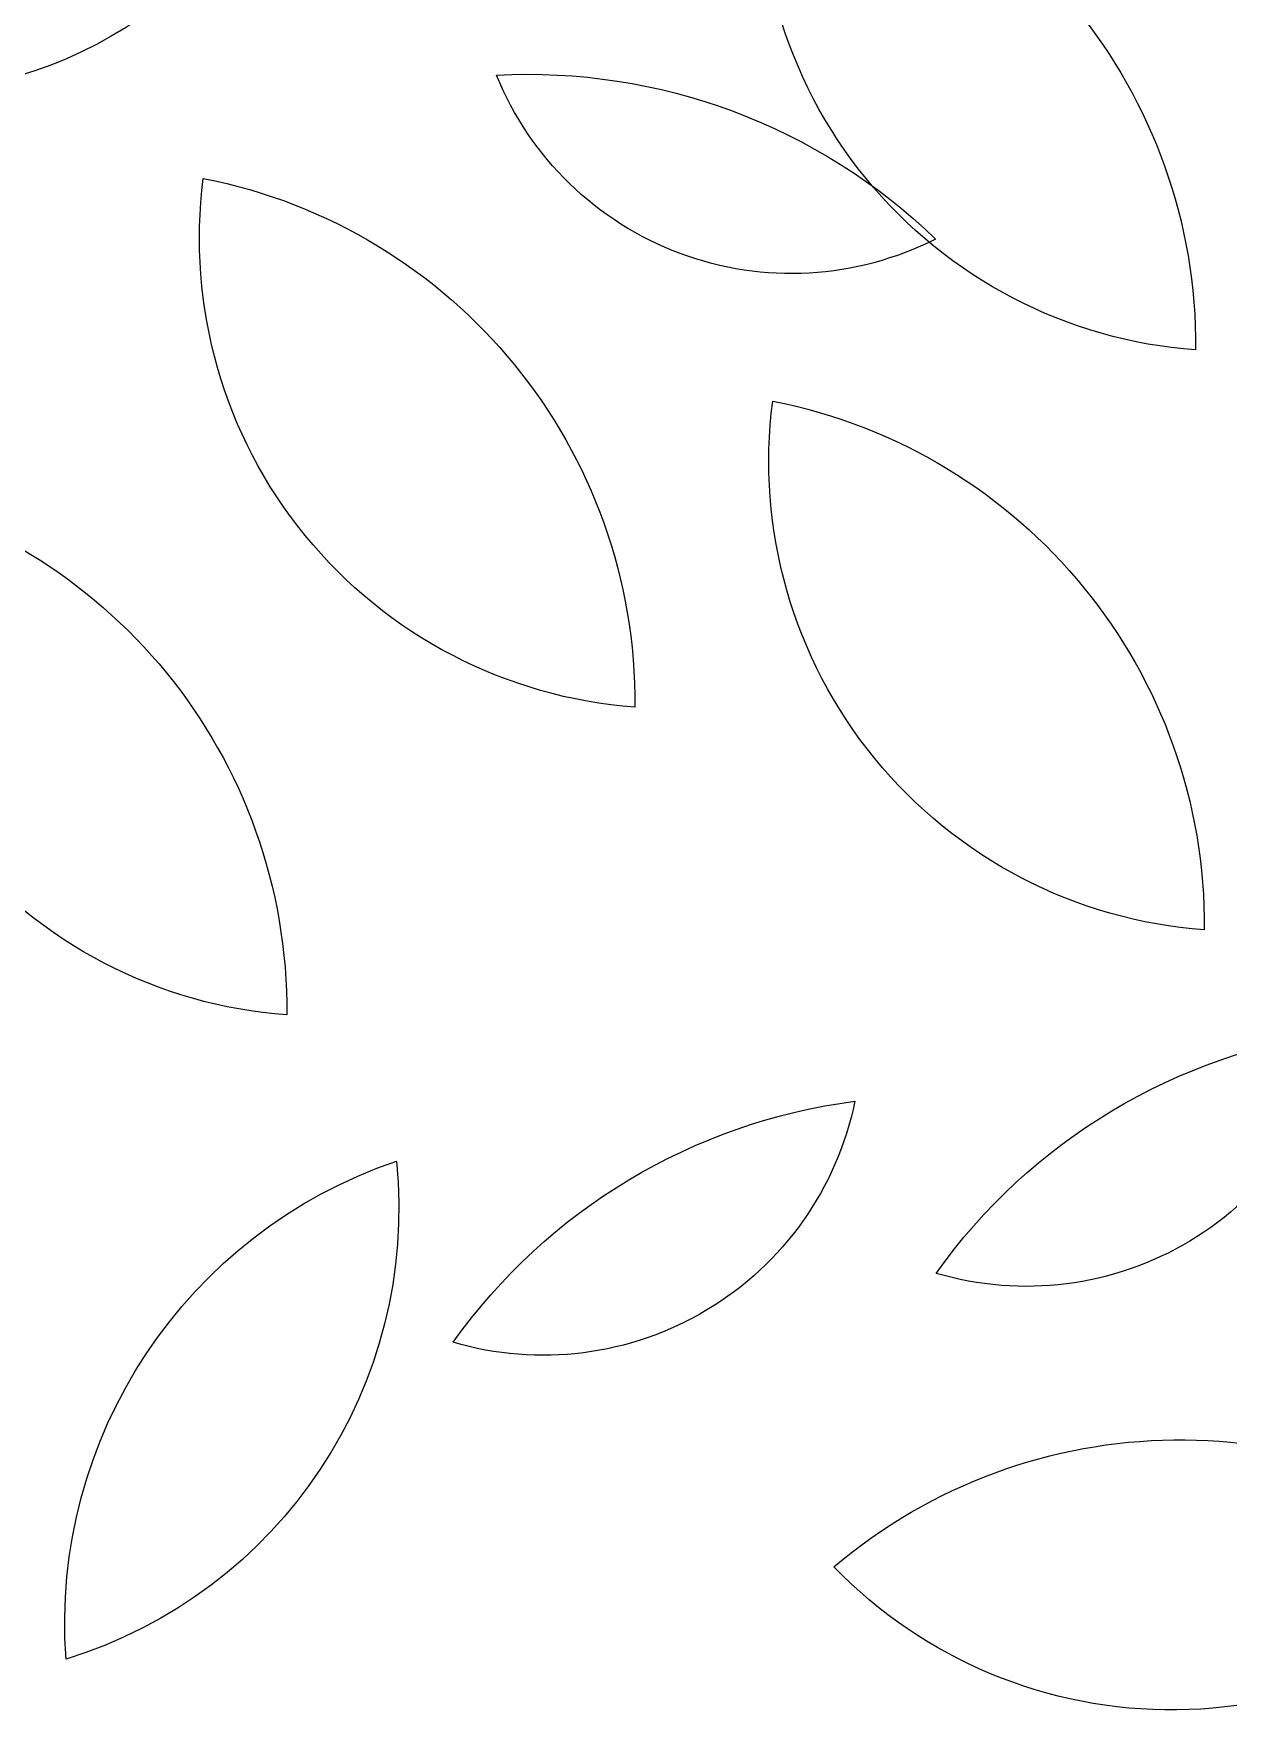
# Model space of a CAD drawing. Header units: metres. Extents: x 1097510 to 2158594, y 877039 to 1751652.
# Drawn here: x 1097625.598 to 1097626.618, y 877198.358 to 877199.795 of the extents above; entities that cross this region are included whole.
import ezdxf

# ---------------------------------------------------------------- set-up
doc = ezdxf.new("R2010")
doc.units = ezdxf.units.M
doc.layers.add('DWGAUTOCAD.COM', color=7, linetype='Continuous')

# ---------------------------------------------------------------- blocks, each defined once
blk = doc.blocks.new('A$C74456AAD')
at = {"color": 66, "linetype": 'Continuous'}
for centre, radius, start, end in [((3.52756, 3.07303), 0.18704, 194.4661, 340.61386), ((3.59217, 2.48178), 0.23544, 101.08849, 180.46599), ((3.3416, 2.68631), 0.207, 274.19691, 7.35756)]:
    blk.add_arc(centre, radius, start, end, dxfattribs=at)
at = {"color": 62, "linetype": 'Continuous'}
for centre, radius, start, end in [((3.19174, 2.77475), 0.23544, 101.08849, 180.46599), ((2.94116, 2.97928), 0.207, 274.19691, 7.35756), ((3.25027, 2.63632), 0.25798, 86.87821, 134.05111), ((3.13444, 2.9467), 0.14019, 243.04574, 337.88359), ((3.43878, 2.61741), 0.23544, 101.08849, 180.46599), ((3.1882, 2.82194), 0.207, 274.19691, 7.35756), ((3.18792, 2.51924), 0.23544, 101.08849, 180.46599), ((2.93734, 2.72377), 0.207, 274.19691, 7.35756), ((2.86051, 2.21639), 0.25798, 35.44964, 82.62254), ((3.03095, 2.50046), 0.14019, 191.61716, 286.45501), ((2.77178, 1.94318), 0.25798, 35.44964, 82.62254), ((2.94223, 2.22726), 0.14019, 191.61716, 286.45501)]:
    blk.add_arc(centre, radius, start, end, dxfattribs=at)
at = {"color": 64, "linetype": 'Continuous'}
for centre, radius, start, end in [((3.24373, 2.47008), 0.14019, 191.61716, 286.45501), ((3.07328, 2.186), 0.25798, 35.44964, 82.62254), ((3.51487, 2.39446), 0.20752, 174.19503, 252.93829), ((3.23928, 2.21158), 0.21526, 355.86744, 71.26587), ((2.96326, 2.05721), 0.23544, 49.65992, 129.03742), ((2.96693, 2.38064), 0.207, 222.76834, 315.92899)]:
    blk.add_arc(centre, radius, start, end, dxfattribs=at)

msp = doc.modelspace()

# ---------------------------------------------------------------- block references
at = {"layer": 'DWGAUTOCAD.COM', "xscale": -1.938528692919776, "yscale": 1.938528692919776, "zscale": 1.938528692919776}
msp.add_blockref('A$C74456AAD', (1097632.3213, 877194.1493), dxfattribs=at)

doc.saveas('drawing.dxf')
